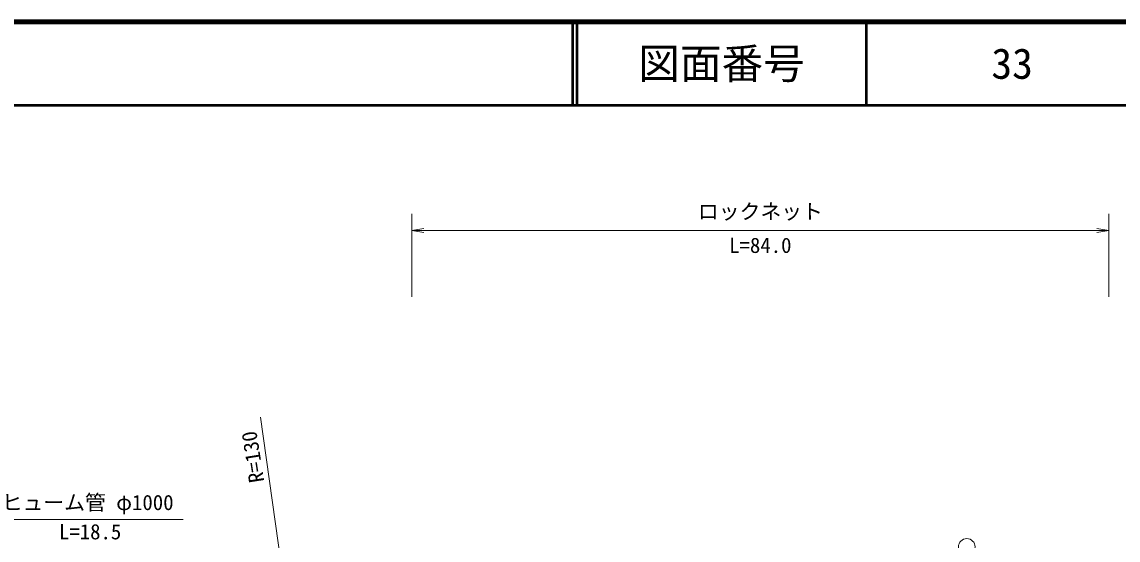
# Model space of a CAD drawing. Units: millimetres, scale not verified. Extents: x 40000 to 680000, y 20000 to 380000.
# Drawn here: x 442648 to 574212, y 317775 to 380000 of the extents above; entities that cross this region are included whole.
import ezdxf
from ezdxf.enums import TextEntityAlignment as Align

# ---------------------------------------------------------------- set-up
doc = ezdxf.new("R2010")
doc.units = ezdxf.units.MM
doc.header["$LTSCALE"] = 1000
for name, color, linetype, lineweight in [('M-STR-HTXT', 7, 'Continuous', 13), ('M-STR-STR3', 7, 'Continuous', 13), ('M-STR-STRC', 7, 'Continuous', 13), ('M-TTL', 2, 'Continuous', 140), ('M-TTL-LINE', 7, 'Continuous', 50)]:
    doc.layers.add(name, color=color, linetype=linetype, lineweight=lineweight)
doc.layers.add('M-TTL-TXT', color=7, linetype='Continuous')
doc.styles.add('ＭＳ ゴシック', font='')
doc.styles.get('ＭＳ ゴシック').set_extended_font_data('MS Gothic')

# ---------------------------------------------------------------- blocks, each defined once
blk = doc.blocks.new('open_arrow')
at = {"color": 0, "linetype": 'Continuous', "lineweight": -2}
blk.add_lwpolyline([(7.5, 1.25), (0, 0), (7.5, -1.25)], dxfattribs=at)

msp = doc.modelspace()

# ---------------------------------------------------------------- linework, layer by layer
at = {"layer": 'M-STR-HTXT'}
msp.add_line((471271, 332548), (479233, 275925), dxfattribs=at)
at = {"layer": 'M-STR-STR3'}
for p, q in [((489453, 346970), (489453, 356970)), ((573113, 346970), (573113, 356970)), ((489453, 354970), (573113, 354970)), ((439675, 320252), (462013, 320252))]:
    msp.add_line(p, q, dxfattribs=at)
at = {"layer": 'M-STR-STRC'}
msp.add_circle((556051, 316955), 1000, dxfattribs=at)
at = {"layer": 'M-TTL'}
msp.add_line((680000, 380000), (40000, 380000), dxfattribs=at)
at = {"layer": 'M-TTL-LINE'}
for p, q in [((508747, 380000), (508747, 370000)), ((509247, 380000), (509247, 370000)), ((543997, 380000), (543997, 370000)), ((40000, 370000), (680000, 370000))]:
    msp.add_line(p, q, dxfattribs=at)

# ---------------------------------------------------------------- block references
at = {"layer": 'M-STR-STR3', "xscale": 193, "yscale": 193}
msp.add_blockref('open_arrow', (489453, 354970), dxfattribs=at)
at = {"layer": 'M-STR-STR3', "xscale": 193, "yscale": 193, "rotation": 180}
msp.add_blockref('open_arrow', (573113, 354970), dxfattribs=at)

# ---------------------------------------------------------------- texts
at = {"layer": 'M-STR-HTXT', "style": 'ＭＳ ゴシック'}
msp.add_text('R=130', height=1833, rotation=98.94, dxfattribs=at).set_placement((470839, 324676), align=Align.MIDDLE_LEFT)
at = {"layer": 'M-STR-STR3', "style": 'ＭＳ ゴシック'}
for s, p in [('ロックネット', (523783, 355766)), ('L=84.0', (527533, 351707)), ('ヒューム管 φ1000', (440219, 320826)), ('L=18.5', (447094, 317313))]:
    msp.add_text(s, height=1833, dxfattribs=at).set_placement(p, align=Align.BOTTOM_LEFT)
at = {"layer": 'M-TTL-TXT', "style": 'ＭＳ ゴシック'}
for s, p in [('図面番号', (526622, 375000)), ('33', (561497, 375000))]:
    msp.add_text(s, height=3666, dxfattribs=at).set_placement(p, align=Align.MIDDLE_CENTER)

doc.saveas('drawing.dxf')
